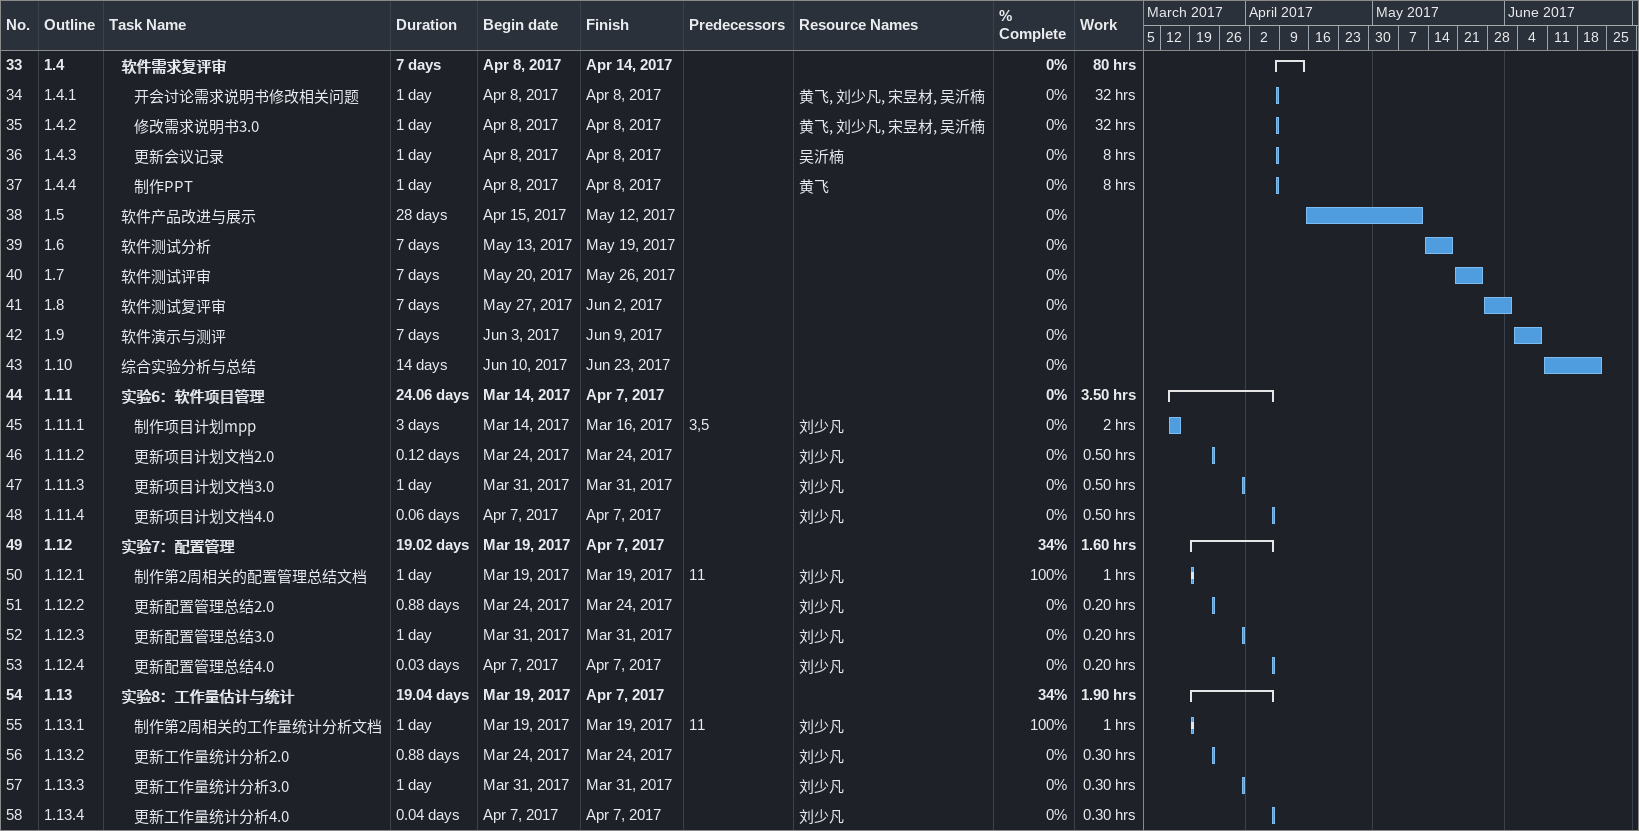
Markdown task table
| ID | WBS | Task | Duration | Start | Finish | Predecessors | Resources | % complete | Work (h) |
|---|---|---|---|---|---|---|---|---|---|
| 33 | 1.4 | **软件需求复评审** | 7d | 2017-04-08 | 2017-04-14 |  |  | 0 | 80 |
| 34 | 1.4.1 | 开会讨论需求说明书修改相关问题 | 1d | 2017-04-08 | 2017-04-08 |  | 黄飞, 刘少凡, 宋昱材, 吴沂楠 | 0 | 32 |
| 35 | 1.4.2 | 修改需求说明书3.0 | 1d | 2017-04-08 | 2017-04-08 |  | 黄飞, 刘少凡, 宋昱材, 吴沂楠 | 0 | 32 |
| 36 | 1.4.3 | 更新会议记录 | 1d | 2017-04-08 | 2017-04-08 |  | 吴沂楠 | 0 | 8 |
| 37 | 1.4.4 | 制作PPT | 1d | 2017-04-08 | 2017-04-08 |  | 黄飞 | 0 | 8 |
| 38 | 1.5 | 软件产品改进与展示 | 28d | 2017-04-15 | 2017-05-12 |  |  | 0 |  |
| 39 | 1.6 | 软件测试分析 | 7d | 2017-05-13 | 2017-05-19 |  |  | 0 |  |
| 40 | 1.7 | 软件测试评审 | 7d | 2017-05-20 | 2017-05-26 |  |  | 0 |  |
| 41 | 1.8 | 软件测试复评审 | 7d | 2017-05-27 | 2017-06-02 |  |  | 0 |  |
| 42 | 1.9 | 软件演示与测评 | 7d | 2017-06-03 | 2017-06-09 |  |  | 0 |  |
| 43 | 1.10 | 综合实验分析与总结 | 14d | 2017-06-10 | 2017-06-23 |  |  | 0 |  |
| 44 | 1.11 | **实验6：软件项目管理** | 24.06d | 2017-03-14 | 2017-04-07 |  |  | 0 | 3.50 |
| 45 | 1.11.1 | 制作项目计划mpp | 3d | 2017-03-14 | 2017-03-16 | 3, 5 | 刘少凡 | 0 | 2 |
| 46 | 1.11.2 | 更新项目计划文档2.0 | 0.12d | 2017-03-24 | 2017-03-24 |  | 刘少凡 | 0 | 0.50 |
| 47 | 1.11.3 | 更新项目计划文档3.0 | 1d | 2017-03-31 | 2017-03-31 |  | 刘少凡 | 0 | 0.50 |
| 48 | 1.11.4 | 更新项目计划文档4.0 | 0.06d | 2017-04-07 | 2017-04-07 |  | 刘少凡 | 0 | 0.50 |
| 49 | 1.12 | **实验7：配置管理** | 19.02d | 2017-03-19 | 2017-04-07 |  |  | 34 | 1.60 |
| 50 | 1.12.1 | 制作第2周相关的配置管理总结文档 | 1d | 2017-03-19 | 2017-03-19 | 11 | 刘少凡 | 100 | 1 |
| 51 | 1.12.2 | 更新配置管理总结2.0 | 0.88d | 2017-03-24 | 2017-03-24 |  | 刘少凡 | 0 | 0.20 |
| 52 | 1.12.3 | 更新配置管理总结3.0 | 1d | 2017-03-31 | 2017-03-31 |  | 刘少凡 | 0 | 0.20 |
| 53 | 1.12.4 | 更新配置管理总结4.0 | 0.03d | 2017-04-07 | 2017-04-07 |  | 刘少凡 | 0 | 0.20 |
| 54 | 1.13 | **实验8：工作量估计与统计** | 19.04d | 2017-03-19 | 2017-04-07 |  |  | 34 | 1.90 |
| 55 | 1.13.1 | 制作第2周相关的工作量统计分析文档 | 1d | 2017-03-19 | 2017-03-19 | 11 | 刘少凡 | 100 | 1 |
| 56 | 1.13.2 | 更新工作量统计分析2.0 | 0.88d | 2017-03-24 | 2017-03-24 |  | 刘少凡 | 0 | 0.30 |
| 57 | 1.13.3 | 更新工作量统计分析3.0 | 1d | 2017-03-31 | 2017-03-31 |  | 刘少凡 | 0 | 0.30 |
| 58 | 1.13.4 | 更新工作量统计分析4.0 | 0.04d | 2017-04-07 | 2017-04-07 |  | 刘少凡 | 0 | 0.30 |
